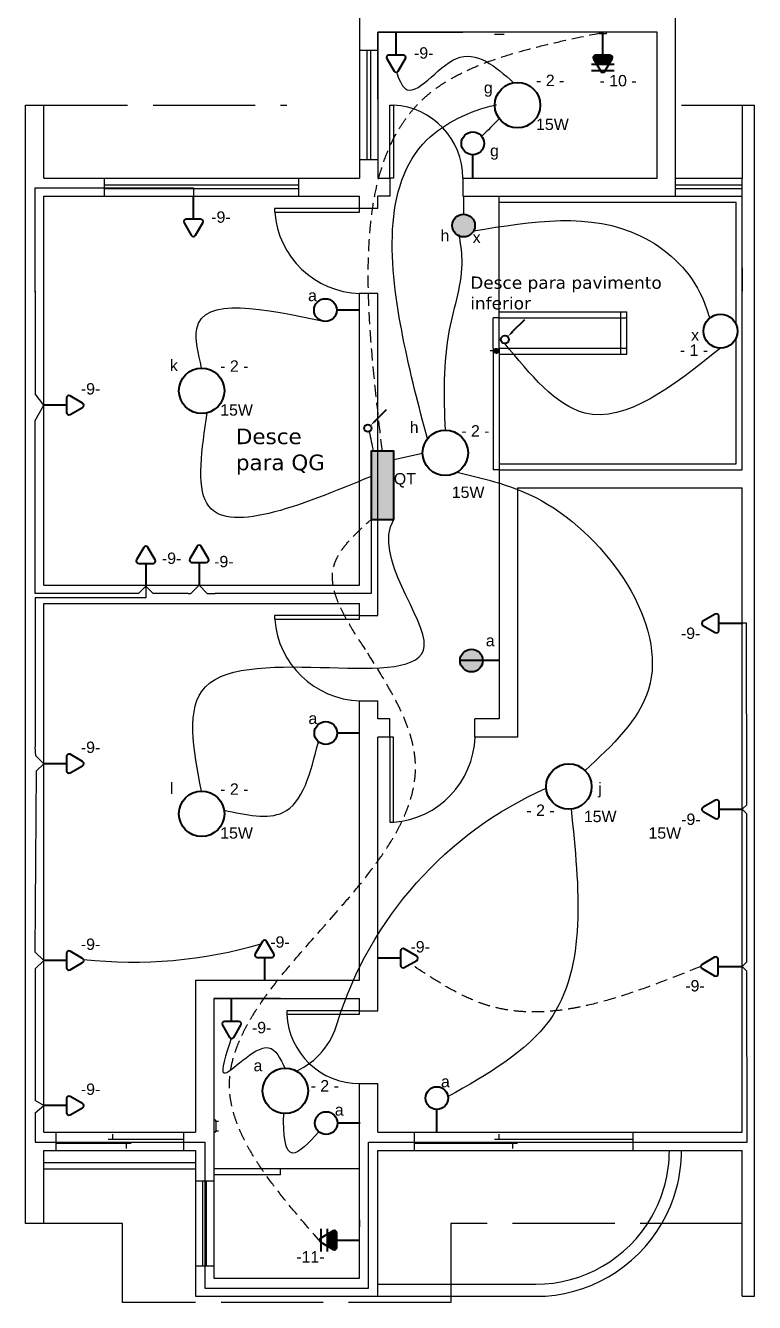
# Model space of a CAD drawing. Header units: millimetres. Extents: x 117864 to 253185, y 7775 to 37034.
# Drawn here: x 128791 to 134791, y 16480 to 26984 of the extents above; entities that cross this region are included whole.
import ezdxf

# ---------------------------------------------------------------- set-up
doc = ezdxf.new("R2010")
doc.units = ezdxf.units.MM
doc.header["$LTSCALE"] = 200
doc.linetypes.add('ACAD_ISO02W100', pattern=[15, 12, -3])
doc.linetypes.add('DASHED', pattern=[0.75, 0.5, -0.25])
for name, color, linetype, lineweight in [('Eletrodutos', 4, 'Continuous', 60), ('simbologia', 2, 'Continuous', 40), ('Texto', 9, 'Continuous', 20)]:
    doc.layers.add(name, color=color, linetype=linetype, lineweight=lineweight)
doc.styles.add('style1', font='arial.ttf')

# ---------------------------------------------------------------- blocks, each defined once
blk = doc.blocks.new('_Dot')
at = {"color": 0, "linetype": 'ByBlock', "lineweight": -2}
blk.add_line((-0.5, 0), (-1, 0), dxfattribs=at)
at = {"color": 0, "linetype": 'ByBlock', "const_width": 0.5}
blk.add_lwpolyline([(-0.25, 0, 1), (0.25, 0, 1)], format="xyb", close=True, dxfattribs=at)

msp = doc.modelspace()

# ---------------------------------------------------------------- hatches: boundary and pattern name
at = {"layer": 'simbologia'}
h = msp.add_hatch(dxfattribs=at)
h.set_pattern_fill('ANSI31', color=256, scale=10, angle=270)
h.set_pattern_definition([(315, (135556.4734, 101306.0071), (0.883883476, 0.883883476), [])])
h.paths.add_polyline_path([(133620, 26711, 0.57735), (133602, 26741), (133484, 26741, 0.57735), (133467, 26711), (133494, 26664), (133593, 26664)], flags=16)
h.paths.add_polyline_path([(133620, 26711, 0.57735), (133602, 26741), (133484, 26741, 0.57735), (133467, 26711), (133524, 26613), (133563, 26613)], flags=17)
h.paths.add_polyline_path([(133561, 26609), (133620, 26711, 0.57735), (133602, 26741), (133484, 26741, 0.57735), (133467, 26711), (133526, 26609, 0.57735)])
for points in [[(132304, 25339, 1), (132491, 25339, 1)], [(131636, 22921), (131823, 22921), (131823, 23483), (131636, 23483)], [(132556, 21760, 1), (132368, 21760, 1)]]:
    msp.add_hatch(color=256, dxfattribs=at).paths.add_polyline_path(points)
h = msp.add_hatch(dxfattribs=at)
h.set_pattern_fill('ANSI31', color=256, scale=10, angle=180)
h.set_pattern_definition([(225, (205919.4616, 14978.8998), (0.883883476, -0.883883476), [])])
h.paths.add_polyline_path([(131324, 16916, 0.57735), (131354, 16933), (131354, 17051, 0.57735), (131324, 17068), (131277, 17041), (131277, 16943)], flags=16)
h.paths.add_polyline_path([(131324, 16916, 0.57735), (131354, 16933), (131354, 17051, 0.57735), (131324, 17068), (131226, 17012), (131226, 16972)], flags=17)
h.paths.add_polyline_path([(131222, 16975), (131324, 16916, 0.57735), (131354, 16933), (131354, 17051, 0.57735), (131324, 17068), (131222, 17009, 0.57735)])

# ---------------------------------------------------------------- linework, layer by layer
at = {"lineweight": 30, "ltscale": 0.35}
for p, q in [((131541, 27080), (131541, 25730)), ((134141, 25730), (134141, 27080)), ((133991, 26930), (131691, 26930)), ((131691, 26930), (131691, 25730)), ((133991, 25730), (133991, 26930)), ((132691, 24580), (132691, 25580)), ((132691, 24580), (133741, 24580)), ((130191, 19130), (130191, 17880)), ((130191, 19130), (131541, 19130)), ((130341, 18980), (130341, 16680)), ((130341, 18980), (131541, 18980)), ((130191, 17730), (130191, 16530)), ((130341, 16680), (131541, 16680)), ((130191, 16530), (131691, 16530))]:
    msp.add_line(p, q, dxfattribs=at)
at = {"lineweight": 30}
for p, q in [((131691, 26380), (131691, 26930)), ((131691, 26930), (132391, 26930)), ((131691, 26780), (131541, 26780)), ((131601, 26780), (131601, 25880)), ((131631, 26780), (131631, 25880)), ((128791, 17130), (128791, 26330)), ((128791, 26330), (128941, 26330)), ((128941, 25730), (128941, 26330)), ((128941, 25730), (128941, 26330)), ((134691, 26330), (134691, 25730)), ((134691, 26330), (134791, 26330)), ((134791, 16530), (134791, 26330)), ((131691, 25880), (131541, 25880)), ((128941, 25730), (131541, 25730)), ((129441, 25580), (129441, 25730)), ((131041, 25670), (129441, 25670)), ((131041, 25640), (129441, 25640)), ((131041, 25580), (131041, 25730)), ((131691, 25730), (131791, 25730)), ((131691, 25730), (131771, 25730)), ((131791, 25730), (131791, 25580)), ((132391, 25730), (132391, 25580)), ((132391, 25730), (133991, 25730)), ((134141, 25580), (134141, 25730)), ((134141, 25730), (134691, 25730)), ((134691, 25670), (134141, 25670)), ((134691, 25640), (134141, 25640)), ((134691, 25580), (134691, 25730)), ((128941, 25580), (131541, 25580)), ((128941, 22380), (128941, 25580)), ((131541, 25480), (131541, 25580)), ((131791, 25580), (131691, 25580)), ((131691, 25480), (131691, 25580)), ((132391, 25580), (134691, 25580)), ((132691, 25530), (134641, 25530)), ((134641, 24525), (134641, 25530)), ((134691, 23330), (134691, 25580)), ((131691, 25480), (131541, 25480)), ((134691, 24992), (134691, 24798)), ((131541, 22380), (131541, 24780)), ((131691, 24780), (131541, 24780)), ((131691, 22130), (131691, 24780)), ((132691, 24630), (133741, 24630)), ((133691, 24280), (133691, 24630)), ((133741, 24280), (133741, 24630)), ((132641, 24330), (132641, 24580)), ((132691, 24580), (132641, 24580)), ((132691, 24330), (132691, 24580)), ((134641, 23380), (134641, 24415)), ((132641, 24330), (132641, 23330)), ((132691, 24330), (133741, 24330)), ((132691, 24330), (132691, 23330)), ((132691, 24280), (133741, 24280)), ((134691, 23330), (134691, 24330)), ((132691, 23330), (132641, 23330)), ((132691, 23380), (134641, 23380)), ((132691, 23330), (134691, 23330)), ((132691, 23330), (132691, 21280)), ((132841, 23180), (134691, 23180)), ((132841, 23180), (132841, 21130)), ((134691, 17880), (134691, 23180)), ((128941, 22380), (131541, 22380)), ((128941, 17880), (128941, 22230)), ((128941, 22230), (131541, 22230)), ((131541, 22130), (131541, 22230)), ((131541, 22130), (131691, 22130)), ((131541, 19130), (131541, 21430)), ((131541, 21430), (131691, 21430)), ((131691, 21280), (131691, 21430)), ((131791, 21280), (131691, 21280)), ((131791, 21130), (131791, 21280)), ((132691, 21280), (132491, 21280)), ((132491, 21130), (132491, 21280)), ((131791, 21130), (131691, 21130)), ((131691, 18880), (131691, 21130)), ((132841, 21130), (132491, 21130)), ((130891, 18980), (130341, 18980)), ((130341, 18980), (130341, 18280)), ((131541, 18880), (131541, 18980)), ((131541, 18880), (131691, 18880)), ((131541, 16680), (131541, 18280)), ((131541, 18280), (131691, 18280)), ((131691, 17880), (131691, 18280)), ((128941, 17880), (130191, 17880)), ((129041, 17880), (129041, 17730)), ((129511, 17820), (129511, 17865)), ((130091, 17880), (130091, 17730)), ((131691, 17880), (134691, 17880)), ((131991, 17880), (131991, 17730)), ((132691, 17820), (132691, 17865)), ((133791, 17880), (133791, 17730)), ((129041, 17790), (129661, 17790)), ((130091, 17820), (129471, 17820)), ((129621, 17790), (129621, 17745)), ((131991, 17790), (132841, 17790)), ((133791, 17820), (132651, 17820)), ((132801, 17790), (132801, 17745)), ((128941, 17730), (130191, 17730)), ((128941, 17730), (130191, 17730)), ((128941, 17130), (128941, 17730)), ((131691, 16530), (131691, 17730)), ((131691, 17730), (134691, 17730)), ((134691, 16530), (134691, 17730)), ((128941, 17630), (130191, 17630)), ((128941, 17580), (130191, 17580)), ((131541, 17580), (130341, 17580)), ((130891, 17530), (130891, 17580)), ((130191, 17480), (130341, 17480)), ((130251, 16780), (130251, 17480)), ((130281, 16780), (130281, 17480)), ((130891, 17530), (130341, 17530)), ((128941, 17130), (128791, 17130)), ((130191, 16780), (130341, 16780)), ((131691, 16630), (132991, 16630)), ((131691, 16530), (132991, 16530)), ((134691, 16530), (134791, 16530))]:
    msp.add_line(p, q, dxfattribs=at)
at = {"color": 0, "lineweight": 30}
for p, q in [((132653, 26914), (132730, 26914)), ((133570, 26930), (133512, 26930)), ((133512, 26930), (133512, 26916)), ((133570, 26916), (133512, 26916)), ((133570, 26930), (133570, 26916)), ((130357, 17968), (130357, 17891)), ((131541, 17159), (131541, 17101))]:
    msp.add_line(p, q, dxfattribs=at)
at = {"linetype": 'ACAD_ISO02W100', "lineweight": 30, "ltscale": 0.35}
for p, q in [((128791, 26330), (130941, 26330)), ((134191, 26330), (134691, 26330)), ((129591, 17130), (128941, 17130)), ((129591, 16480), (129591, 17130)), ((134691, 17130), (132291, 17130)), ((132291, 17130), (132291, 16480)), ((132291, 16480), (129591, 16480))]:
    msp.add_line(p, q, dxfattribs=at)
at = {"lineweight": 30}
for points in [[(131791, 25730), (131791, 26330), (131821, 26330), (131821, 25730)], [(131541, 25480), (130841, 25480), (130841, 25450), (131541, 25450)], [(131541, 22130), (130841, 22130), (130841, 22100), (131541, 22100)], [(131791, 21130), (131791, 20430), (131821, 20430), (131821, 21130)], [(131541, 18880), (130941, 18880), (130941, 18850), (131541, 18850)]]:
    msp.add_lwpolyline(points, close=True, dxfattribs=at)
at = {"color": 0, "lineweight": 30}
msp.add_lwpolyline([(130380, 17968), (130357, 17968), (130357, 17978), (130341, 17978), (130341, 17882), (130357, 17882), (130357, 17891), (130380, 17891)], dxfattribs=at)
at = {"lineweight": 30}
for centre, radius, start, end in [((131791, 25730), 600, 0, 87.134), ((131567, 25506), 727, 184.4877, 268.0212), ((131567, 22156), 727, 184.4877, 268.0212), ((131765, 21155), 727, 274.4877, 358.0212), ((131541, 18880), 600, 182.866, 270)]:
    msp.add_arc(centre, radius, start, end, dxfattribs=at)
at = {"lineweight": 30, "ltscale": 0.35}
for radius, start, end in [(1100, 330, 0), (1200, 330, 0), (1100, 270, 330), (1200, 270, 330)]:
    msp.add_arc((132991, 17730), radius, start, end, dxfattribs=at)
at = {"layer": 'Eletrodutos', "lineweight": 30}
for p, q in [((128870, 25649), (130175, 25649)), ((128870, 24810), (128870, 25649)), ((130175, 25649), (130174, 25580)), ((128870, 24790), (128870, 24810)), ((128870, 24800), (128870, 23954)), ((128941, 23861), (128870, 23954)), ((128870, 23954), (128870, 23954)), ((128870, 23734), (128941, 23861)), ((128870, 22313), (128870, 23734)), ((131636, 22921), (131636, 22313)), ((129782, 22380), (129782, 22275)), ((130220, 22380), (130153, 22313)), ((130220, 22380), (130287, 22313)), ((129686, 22313), (128870, 22313)), ((129782, 22275), (128872, 22275)), ((128872, 22275), (128872, 21050)), ((129722, 22313), (129686, 22313)), ((129782, 22371), (129722, 22313)), ((129841, 22313), (129782, 22371)), ((130129, 22313), (129841, 22313)), ((130129, 22313), (130153, 22313)), ((130287, 22313), (130353, 22313)), ((131636, 22313), (130353, 22313)), ((134727, 22069), (134695, 22067)), ((134728, 20573), (134727, 22069)), ((128877, 20976), (128872, 21050)), ((128941, 20912), (128877, 20976)), ((128941, 20912), (128881, 20852)), ((128872, 19360), (128881, 20852)), ((134691, 20537), (134728, 20573)), ((134691, 20537), (134728, 20500)), ((134729, 19281), (134728, 20500)), ((128941, 19292), (128872, 19360)), ((128941, 19292), (128872, 19223)), ((134689, 19244), (134691, 19244)), ((134691, 19244), (134729, 19281)), ((134691, 19244), (134729, 19206)), ((128872, 19223), (128872, 18140)), ((134730, 17797), (134729, 19206)), ((128941, 18099), (128872, 18140)), ((128872, 18040), (128941, 18099)), ((128872, 18040), (128872, 17798)), ((128872, 17798), (130267, 17798)), ((130267, 17798), (130267, 16598)), ((131615, 16952), (131615, 17797)), ((131615, 17797), (134691, 17797)), ((134691, 17797), (134730, 17797)), ((131615, 16598), (131615, 16952)), ((130267, 16598), (131615, 16598))]:
    msp.add_line(p, q, dxfattribs=at)
msp.add_lwpolyline([(131823, 23414), (132060, 23467)], dxfattribs=at)
for points in [[(131021, 18383, 0.222587), (131359, 18783, -0.215254), (133077, 20711, 2.493613)], [(129269, 19302, 0.100187), (130731, 19431, 0.100187)]]:
    msp.add_lwpolyline(points, format="xyb", dxfattribs=at)
at = {"layer": 'Eletrodutos', "linetype": 'DASHED', "lineweight": 30}
for points in [[(131729, 23483), (132106, 26417), (133543, 26928)], [(131590, 21850), (131330, 22540), (131636, 22921)], [(131222, 16975), (130470, 18270), (132000, 20930), (131590, 21850)], [(134351, 19244), (132571, 18931), (131960, 19265)]]:
    msp.add_spline(points, degree=3, dxfattribs=at)
at = {"layer": 'Eletrodutos', "lineweight": 30}
for points in [[(131844, 26600), (131915, 26466), (132339, 26713), (132809, 26514)], [(132100, 23585), (131898, 24421), (132095, 26043), (132654, 26330), (132667, 26333)], [(132691, 26218), (132547, 26073)], [(132480, 25295), (133856, 25253), (134343, 24786), (134423, 24578)], [(132247, 23656), (132282, 24480), (132385, 25059), (132361, 25266)], [(130241, 24167), (130201, 24488), (131260, 24549)], [(134512, 24330), (133394, 23796), (132737, 24368)], [(131636, 23275), (130284, 23054), (130286, 23798)], [(131620, 23643), (131654, 23483)], [(132344, 23309), (133040, 23075), (133920, 21523), (133398, 20855)], [(130240, 20687), (130273, 21545), (132074, 21878), (131823, 22921), (131829, 22931)], [(130426, 20529), (130910, 20510), (131202, 21093)], [(133282, 20538), (133103, 18800), (132270, 18173)], [(130484, 18650), (130424, 18368), (130792, 18575), (130926, 18407)]]:
    msp.add_spline(points, degree=3, dxfattribs=at)
msp.add_open_spline([(131205, 17884), (131120, 17787), (130939, 17602), (130911, 17855), (130917, 18033)], degree=3, knots=[70.93491, 70.93491, 70.93491, 70.93491, 368.255128, 753.627753, 753.627753, 753.627753, 753.627753], dxfattribs=at)
at = {"layer": 'simbologia'}
for p, q in [((131843, 26742), (131843, 26930)), ((133543, 26741), (133543, 26928)), ((133637, 26664), (133450, 26664)), ((133637, 26613), (133450, 26613)), ((132473, 25734), (132473, 25921)), ((130174, 25392), (130174, 25580)), ((131541, 24643), (131354, 24643)), ((132801, 24466), (132901, 24566)), ((129129, 23861), (128941, 23861)), ((131669, 23732), (131763, 23825)), ((129782, 22559), (129782, 22371)), ((130220, 22567), (130220, 22380)), ((134499, 22067), (134695, 22067)), ((132691, 21760), (132368, 21760)), ((131544, 21164), (131357, 21164)), ((129129, 20912), (128941, 20912)), ((134501, 20537), (134691, 20537)), ((129129, 19292), (128941, 19292)), ((130759, 19317), (130759, 19130)), ((131879, 19312), (131691, 19312)), ((134493, 19244), (134689, 19244)), ((130488, 18792), (130488, 18980)), ((129129, 18099), (128941, 18099)), ((132177, 17880), (132177, 18067)), ((131547, 17955), (131360, 17955)), ((131226, 16898), (131226, 17086)), ((131277, 16898), (131277, 17086)), ((131354, 16992), (131541, 16992))]:
    msp.add_line(p, q, dxfattribs=at)
at = {"layer": 'simbologia', "lineweight": 30}
msp.add_line((132400, 25433), (132400, 25580), dxfattribs=at)
at = {"layer": 'simbologia'}
for points in [[(131902, 26742), (131784, 26742, 0.57735), (131766, 26712), (131825, 26610, 0.57735), (131860, 26610), (131919, 26712, 0.57735)], [(133602, 26741), (133484, 26741, 0.57735), (133467, 26711), (133526, 26609, 0.57735), (133561, 26609), (133620, 26711, 0.57735)], [(130233, 25392), (130115, 25392, 0.57735), (130097, 25362), (130156, 25260, 0.57735), (130191, 25260), (130250, 25362, 0.57735)], [(129129, 23920), (129129, 23802, 0.57735), (129159, 23784), (129261, 23843, 0.57735), (129261, 23878), (129159, 23937, 0.57735)], [(129723, 22559), (129841, 22559, 0.57735), (129858, 22589), (129799, 22691, 0.57735), (129765, 22691), (129706, 22589, 0.57735)], [(130161, 22567), (130279, 22567, 0.57735), (130297, 22597), (130238, 22699, 0.57735), (130203, 22699), (130144, 22597, 0.57735)], [(134499, 22008), (134499, 22126, 0.57735), (134469, 22143), (134367, 22084, 0.57735), (134367, 22049), (134469, 21990, 0.57735)], [(129129, 20971), (129129, 20853, 0.57735), (129159, 20836), (129261, 20895, 0.57735), (129261, 20930), (129159, 20989, 0.57735)], [(134501, 20478), (134501, 20596, 0.57735), (134471, 20613), (134368, 20554, 0.57735), (134368, 20519), (134471, 20460, 0.57735)], [(130700, 19317), (130818, 19317, 0.57735), (130835, 19347), (130776, 19449, 0.57735), (130742, 19449), (130683, 19347, 0.57735)], [(129129, 19351), (129129, 19233, 0.57735), (129159, 19216), (129261, 19275, 0.57735), (129261, 19310), (129159, 19369, 0.57735)], [(131879, 19371), (131879, 19253, 0.57735), (131909, 19235), (132011, 19294, 0.57735), (132011, 19329), (131909, 19388, 0.57735)], [(134493, 19185), (134493, 19303, 0.57735), (134463, 19320), (134361, 19261, 0.57735), (134361, 19226), (134463, 19167, 0.57735)], [(130547, 18792), (130429, 18792, 0.57735), (130412, 18762), (130471, 18660, 0.57735), (130505, 18660), (130564, 18762, 0.57735)], [(129129, 18158), (129129, 18040, 0.57735), (129159, 18023), (129261, 18082, 0.57735), (129261, 18116), (129159, 18175, 0.57735)], [(131354, 16933), (131354, 17051, 0.57735), (131324, 17068), (131222, 17009, 0.57735), (131222, 16975), (131324, 16916, 0.57735)]]:
    msp.add_lwpolyline(points, format="xyb", close=True, dxfattribs=at)
msp.add_lwpolyline([(131823, 22921), (131823, 23483), (131636, 23483), (131636, 22921)], close=True, dxfattribs=at)
for centre, radius in [((132841, 26330), 187), ((132841, 26330), 187), ((132473, 26015), 93.7), ((132397, 25339), 93.7), ((131260, 24643), 93.7), ((134512, 24470), 140), ((132737, 24401), 33.3), ((130241, 23980), 187), ((130241, 23980), 187), ((131609, 23672), 31.1), ((132247, 23469), 187), ((132247, 23469), 187), ((132462, 21760), 93.7), ((131263, 21164), 93.7), ((133264, 20724), 187), ((133264, 20724), 187), ((130241, 20500), 187), ((130241, 20500), 187), ((130930, 18220), 187), ((130930, 18220), 187), ((132177, 18161), 93.7), ((131266, 17955), 93.7)]:
    msp.add_circle(centre, radius, dxfattribs=at)
for points in [[(132808, 24459), (132794, 24473), (132760, 24425)], [(131676, 23726), (131663, 23738), (131631, 23694)]]:
    msp.add_solid(points, dxfattribs=at)

# ---------------------------------------------------------------- block references
at = {"xscale": -50, "yscale": 50, "zscale": 50, "rotation": 180}
msp.add_blockref('_Dot', (132667, 24308), dxfattribs=at)

# ---------------------------------------------------------------- texts
at = {"attachment_point": 1}
for s, insert, char_height, width in [('{\\fVerdana|b0|i0|c0|p34;Desce para pavimento\\Pinferior}', (132452, 24920), 101.5, 1728.67), ('{\\fVerdana|b0|i0|c0|p34;Desce para QG}', (130523, 23669), 128.58, 993.32)]:
    msp.add_mtext(s, dxfattribs=dict(at, insert=insert, char_height=char_height, width=width))
at = {"layer": 'Texto', "style": 'style1'}
for s, p in [('-9-', (131989, 26712)), ('- 2 -', (132994, 26486)), ('- 10 -', (133516, 26484)), ('g', (132564, 26427)), ('15W', (132994, 26125)), ('15W', (132994, 26125)), ('g', (132615, 25909)), ('-9-', (130320, 25362)), ('h', (132207, 25210)), ('x', (132472, 25195)), ('a', (131117, 24717)), ('x', (134270, 24392)), ('- 1 -', (134177, 24267)), ('k', (129980, 24142)), ('- 2 -', (130394, 24136)), ('-9-', (129247, 23949)), ('15W', (130394, 23775)), ('15W', (130394, 23775)), ('h', (131954, 23632)), ('- 2 -', (132378, 23603)), ('QT', (131823, 23209)), ('15W', (132300, 23098)), ('-9-', (129914, 22555)), ('-9-', (130344, 22528)), ('-9-', (134186, 21938)), ('a', (132580, 21878)), ('a', (131120, 21238)), ('-9-', (129247, 21000)), ('l', (129980, 20662)), ('- 2 -', (130394, 20656)), ('j', (133505, 20662)), ('- 2 -', (132914, 20482)), ('15W', (133387, 20431)), ('-9-', (134188, 20408)), ('15W', (130394, 20295)), ('15W', (130394, 20295)), ('15W', (133919, 20295)), ('-9-', (129247, 19380)), ('-9-', (130806, 19398)), ('-9-', (131960, 19359)), ('-9-', (134222, 19038)), ('-9-', (130655, 18694)), ('a', (130668, 18382)), ('-9-', (129247, 18187)), ('- 2 -', (131138, 18215)), ('a', (132211, 18250)), ('a', (131337, 18017)), ('-11-', (131020, 16808))]:
    msp.add_text(s, height=93.7, dxfattribs=at).set_placement(p)

doc.saveas('drawing.dxf')
